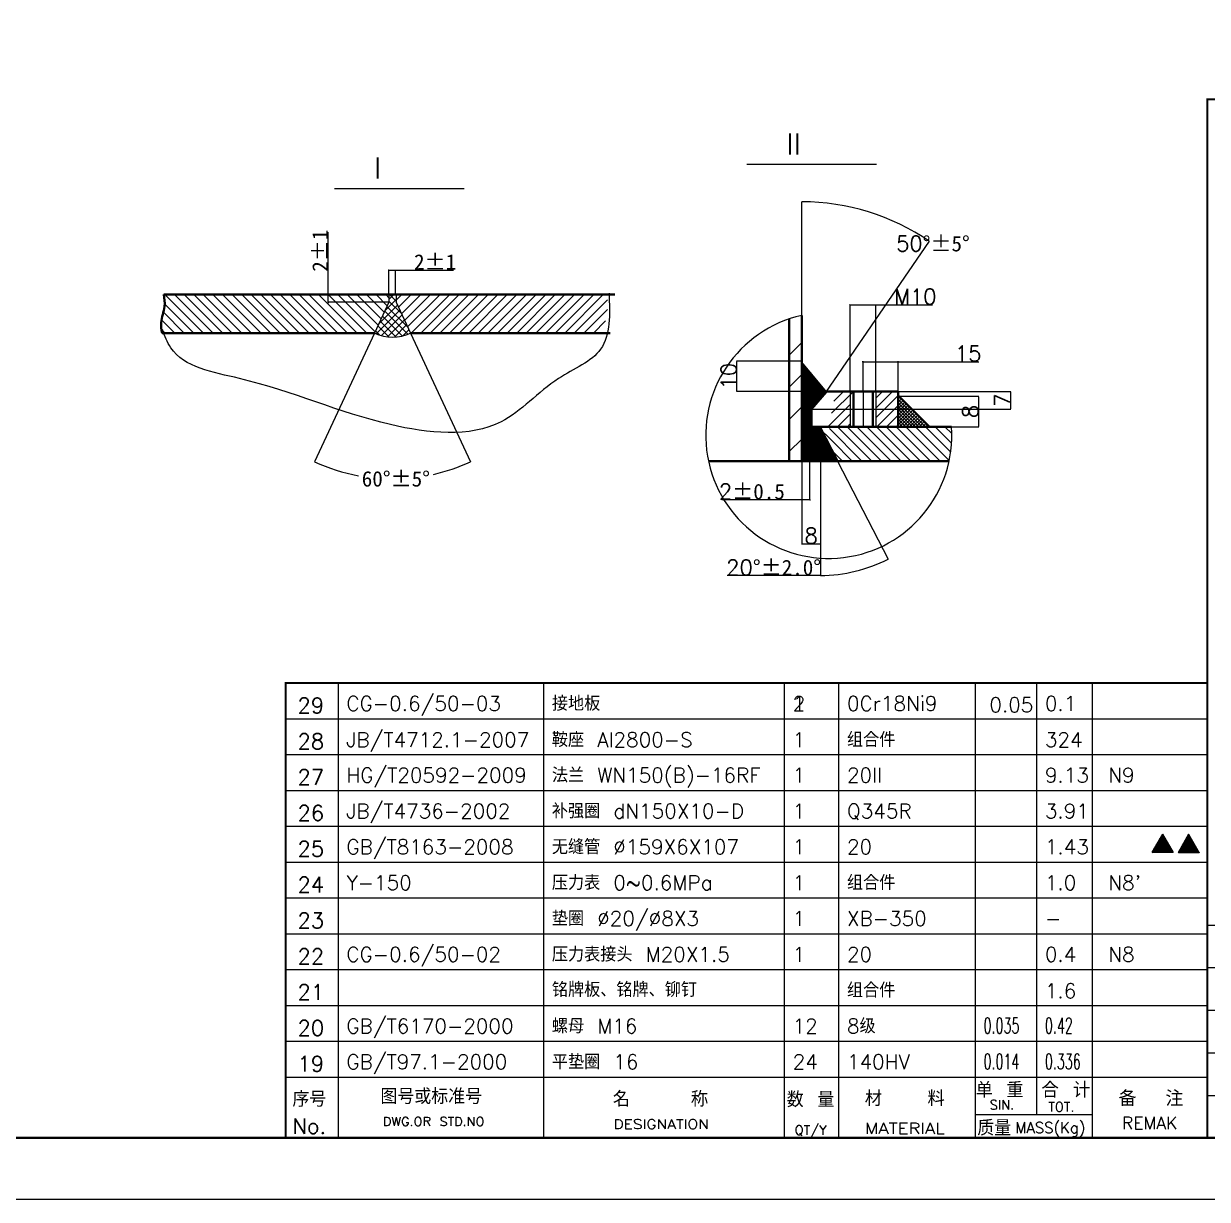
# Model space of a CAD drawing. Extents: x -11028 to 1475, y 2438 to 11279.
# Drawn here: x -4811 to -1370, y 2438 to 5856 of the extents above; entities that cross this region are included whole.
import ezdxf
from ezdxf.enums import TextEntityAlignment as Align

# ---------------------------------------------------------------- set-up
doc = ezdxf.new("R2010")
doc.units = 0
doc.linetypes.add('ACAD_ISO04W100', pattern=[30.5, 24, -3, 0.5, -3])
doc.layers.get('DEFPOINTS').update_dxf_attribs({"linetype": 'CONTINUOUS', "lineweight": 13})
for name, color, linetype, lineweight in [('1粗实线', 3, 'CONTINUOUS', 40), ('2细实线', 7, 'CONTINUOUS', 25), ('3中心线', 30, 'ACAD_ISO04W100', 20)]:
    doc.layers.add(name, color=color, linetype=linetype, lineweight=lineweight)
doc.styles.add('ST0.6', font='txt.shx', dxfattribs={"width": 0.6, "height": 45, "bigfont": 'intecad.shx'})
doc.styles.add('ST3', font='txt.shx', dxfattribs={"height": 45, "bigfont": 'intecad.shx'})
doc.dimstyles.get("Standard").update_dxf_attribs({"dimtxt": 0.18, "dimasz": 0.18, "dimexe": 0.18, "dimexo": 0.0625, "dimgap": 0.09, "dimtad": 0, "dimtih": 1, "dimtoh": 1, "dimdec": 4, "dimzin": 0, "dimdsep": 46, "dimtxsty": 'Standard', "dimcen": 0.09, "dimadec": 0, "dimazin": 0, "dimtfac": 1, "dimtdec": 4, "dimtofl": 0, "dimtmove": 0, "dimatfit": 3, "dimfxl": 0, "dimtolj": 1, "dimtzin": 0, "dimarcsym": 0})
doc.dimstyles.new('STANDARD$0', dxfattribs={"dimscale": 5, "dimtxt": 2.5, "dimasz": 2.5, "dimexe": 1.25, "dimexo": 0.625, "dimtad": 1, "dimdec": 4, "dimrnd": 1, "dimdsep": 46, "dimlunit": 6, "dimtxsty": 'Standard', "dimcen": -2.5, "dimadec": 0, "dimazin": 0, "dimtfac": 1, "dimtdec": 4, "dimtmove": 0, "dimatfit": 1, "dimfxl": 0, "dimtolj": 1, "dimtzin": 0, "dimarcsym": 0})
pattern_1 = [(135, (-251816.762, 76126.2789), (-1.002499983, -1.002499983), []), (225, (-251816.762, 76126.2789), (1.002499983, -1.002499983), [])]

# ---------------------------------------------------------------- blocks, each defined once
blk = doc.blocks.new('*D4')
at = {"layer": '2细实线', "color": 7, "linetype": 'ByBlock', "lineweight": -2}
for p, q in [((-3925.7, 5070.2), (-3925.7, 5249.9)), ((-3904.7, 5068.9), (-3927, 5068.9)), ((-3925.7, 5046.3), (-3925.7, 5068.9)), ((-3749.4, 5046.3), (-3927, 5046.3)), ((-3925.7, 5045.1), (-3925.7, 5043.8))]:
    blk.add_line(p, q, dxfattribs=at)
at = {"layer": '2细实线', "color": 7, "linetype": 'ByBlock'}
for points in [[(-3925.9, 5070.2), (-3925.5, 5070.2), (-3925.7, 5068.9)], [(-3925.9, 5045.1), (-3925.5, 5045.1), (-3925.7, 5046.3)]]:
    blk.add_solid(points, dxfattribs=at)
at = {"layer": 'DEFPOINTS', "color": 0, "linetype": 'ByBlock'}
for p in [(-3925.7, 5068.9), (-3904.7, 5068.9), (-3749.4, 5046.3)]:
    blk.add_point(p, dxfattribs=at)
at = {"layer": '2细实线', "color": 7, "linetype": 'ByBlock', "insert": (-3949.5, 5196.2), "char_height": 45, "attachment_point": 5, "rotation": 90, "style": 'ST3'}
blk.add_mtext('\\A1;{\\Ftxt|c134;2%%P1}', dxfattribs=at)
blk = doc.blocks.new('*D5')
at = {"layer": '2细实线', "color": 7, "linetype": 'ByBlock', "lineweight": -2}
for p, q in [((-3791.2, 4956.6), (-3965.7, 4582.4)), ((-3686.5, 4956.6), (-3512, 4582.4))]:
    blk.add_line(p, q, dxfattribs=at)
for start, end in [(245.0267, 259.343), (282.7909, 294.9733)]:
    blk.add_arc((-3738.9, 5068.9), 536.5, start, end, dxfattribs=at)
at = {"layer": '2细实线', "color": 7, "linetype": 'ByBlock'}
for points in [[(-3965.4, 4582.5), (-3965.4, 4582.6), (-3965.6, 4582.7)], [(-3512.4, 4582.6), (-3512.3, 4582.5), (-3512.1, 4582.7)]]:
    blk.add_solid(points, dxfattribs=at)
at = {"layer": 'DEFPOINTS', "color": 0, "linetype": 'ByBlock'}
for p in [(-3749.4, 5046.3), (-3728.4, 5046.3), (-3791.2, 4956.6), (-3686.5, 4956.6), (-3816.6, 4538)]:
    blk.add_point(p, dxfattribs=at)
at = {"layer": '2细实线', "color": 7, "linetype": 'ByBlock', "insert": (-3729.1, 4532.5), "char_height": 45, "attachment_point": 5, "style": 'ST3'}
blk.add_mtext('\\A1;{\\Ftxt|c134;60%%D%%P5%%D}', dxfattribs=at)
blk = doc.blocks.new('*D6')
at = {"layer": '2细实线', "color": 7, "linetype": 'ByBlock', "lineweight": -2}
for p, q in [((-3750.6, 5139.5), (-3751.9, 5139.5)), ((-3749.4, 5068.9), (-3749.4, 5140.8)), ((-3749.4, 5139.5), (-3730.3, 5139.5)), ((-3730.3, 5068.9), (-3730.3, 5140.8)), ((-3729.1, 5139.5), (-3561.2, 5139.5))]:
    blk.add_line(p, q, dxfattribs=at)
at = {"layer": '2细实线', "color": 7, "linetype": 'ByBlock'}
for points in [[(-3750.6, 5139.7), (-3750.6, 5139.3), (-3749.4, 5139.5)], [(-3729.1, 5139.7), (-3729.1, 5139.3), (-3730.3, 5139.5)]]:
    blk.add_solid(points, dxfattribs=at)
at = {"layer": 'DEFPOINTS', "color": 0, "linetype": 'ByBlock'}
for p in [(-3730.3, 5139.5), (-3749.4, 5068.9), (-3730.3, 5068.9)]:
    blk.add_point(p, dxfattribs=at)
at = {"layer": '2细实线', "color": 7, "linetype": 'ByBlock', "insert": (-3615, 5163.3), "char_height": 45, "attachment_point": 5, "style": 'ST3'}
blk.add_mtext('\\A1;{\\Ftxt|c134;2%%P1}', dxfattribs=at)
blk = doc.blocks.new('A$C618E670A')
at = {"layer": '2细实线'}
for p, q in [((0, 3.74), (4.12, 3.74)), ((2.14, 0.04), (0, 3.74)), ((2.71, 1.04), (0.02, 3.74)), ((0.04, 3.66), (0.12, 3.74)), ((0.11, 3.55), (0.3, 3.74)), ((0.17, 3.44), (0.48, 3.74)), ((2.78, 1.16), (0.19, 3.74)), ((2.65, 0.93), (0.22, 3.37)), ((0.24, 3.33), (0.65, 3.74)), ((0.3, 3.22), (0.83, 3.74)), ((2.84, 1.27), (0.37, 3.74)), ((0.37, 3.1), (1.01, 3.74)), ((0.43, 2.99), (1.18, 3.74)), ((2.58, 0.82), (0.46, 2.95)), ((0.5, 2.88), (1.36, 3.74)), ((2.91, 1.38), (0.55, 3.74)), ((0.56, 2.77), (1.54, 3.74)), ((0.63, 2.65), (1.71, 3.74)), ((0.69, 2.54), (1.89, 3.74)), ((2.52, 0.71), (0.7, 2.53)), ((2.97, 1.49), (0.73, 3.74)), ((0.76, 2.43), (2.07, 3.74)), ((0.82, 2.32), (2.24, 3.74)), ((0.89, 2.21), (2.42, 3.74)), ((3.04, 1.61), (0.9, 3.74)), ((0.95, 2.09), (2.6, 3.74)), ((1.02, 1.98), (2.77, 3.74)), ((3.1, 1.72), (1.08, 3.74)), ((1.08, 1.87), (2.95, 3.74)), ((1.14, 1.76), (3.13, 3.74)), ((1.21, 1.65), (3.3, 3.74)), ((3.17, 1.83), (1.26, 3.74)), ((1.27, 1.53), (3.48, 3.74)), ((1.34, 1.42), (3.66, 3.74)), ((1.4, 1.31), (3.83, 3.74)), ((3.23, 1.94), (1.43, 3.74)), ((1.47, 1.2), (4.01, 3.74)), ((1.53, 1.09), (4.15, 3.7)), ((1.6, 0.97), (4.14, 3.52)), ((3.3, 2.05), (1.61, 3.74)), ((1.66, 0.86), (3.9, 3.1)), ((1.73, 0.75), (3.66, 2.68)), ((3.36, 2.17), (1.79, 3.74)), ((3.43, 2.28), (1.96, 3.74)), ((3.49, 2.39), (2.14, 3.74)), ((2.14, 0.04), (4.2, 3.61)), ((3.56, 2.5), (2.32, 3.74)), ((3.62, 2.61), (2.49, 3.74)), ((3.68, 2.73), (2.67, 3.74)), ((3.75, 2.84), (2.85, 3.74)), ((3.81, 2.95), (3.02, 3.74)), ((3.88, 3.06), (3.2, 3.74)), ((3.94, 3.17), (3.38, 3.74)), ((4.01, 3.29), (3.55, 3.74)), ((4.07, 3.4), (3.73, 3.74)), ((4.14, 3.51), (3.91, 3.74)), ((4.17, 3.65), (4.08, 3.74)), ((4.12, 3.74), (4.2, 3.61)), ((7.39, 0), (5.26, 3.7)), ((5.26, 3.7), (9.38, 3.7)), ((7.97, 1), (5.28, 3.7)), ((5.3, 3.62), (5.38, 3.7)), ((5.37, 3.51), (5.56, 3.7)), ((5.43, 3.4), (5.73, 3.7)), ((8.04, 1.11), (5.45, 3.7)), ((7.91, 0.89), (5.48, 3.32)), ((5.5, 3.29), (5.91, 3.7)), ((5.56, 3.17), (6.09, 3.7)), ((5.63, 3.06), (6.26, 3.7)), ((8.1, 1.23), (5.63, 3.7)), ((5.69, 2.95), (6.44, 3.7)), ((7.84, 0.78), (5.72, 2.9)), ((5.76, 2.84), (6.62, 3.7)), ((8.17, 1.34), (5.81, 3.7)), ((5.82, 2.72), (6.8, 3.7)), ((5.89, 2.61), (6.97, 3.7)), ((5.95, 2.5), (7.15, 3.7)), ((7.78, 0.67), (5.96, 2.49)), ((8.23, 1.45), (5.98, 3.7)), ((6.02, 2.39), (7.33, 3.7)), ((6.08, 2.28), (7.5, 3.7)), ((6.14, 2.16), (7.68, 3.7)), ((8.3, 1.56), (6.16, 3.7)), ((6.21, 2.05), (7.86, 3.7)), ((6.27, 1.94), (8.03, 3.7)), ((6.34, 1.83), (8.21, 3.7)), ((8.36, 1.67), (6.34, 3.7)), ((6.4, 1.72), (8.39, 3.7)), ((6.47, 1.6), (8.56, 3.7)), ((8.43, 1.79), (6.51, 3.7)), ((6.53, 1.49), (8.74, 3.7)), ((6.6, 1.38), (8.92, 3.7)), ((6.66, 1.27), (9.09, 3.7)), ((8.49, 1.9), (6.69, 3.7)), ((6.73, 1.16), (9.27, 3.7)), ((6.79, 1.04), (9.4, 3.66)), ((6.86, 0.93), (9.4, 3.48)), ((8.56, 2.01), (6.87, 3.7)), ((6.92, 0.82), (9.16, 3.06)), ((6.99, 0.71), (8.92, 2.64)), ((8.62, 2.12), (7.05, 3.7)), ((8.69, 2.24), (7.22, 3.7)), ((7.39, 0), (9.45, 3.57)), ((8.75, 2.35), (7.4, 3.7)), ((8.81, 2.46), (7.58, 3.7)), ((8.88, 2.57), (7.75, 3.7)), ((8.94, 2.68), (7.93, 3.7)), ((9.01, 2.8), (8.11, 3.7)), ((9.07, 2.91), (8.28, 3.7)), ((9.14, 3.02), (8.46, 3.7)), ((9.2, 3.13), (8.64, 3.7)), ((9.27, 3.24), (8.81, 3.7)), ((9.33, 3.36), (8.99, 3.7)), ((9.4, 3.47), (9.17, 3.7)), ((9.43, 3.61), (9.34, 3.7)), ((9.38, 3.7), (9.45, 3.57)), ((2.46, 0.6), (0.94, 2.11)), ((2.39, 0.48), (1.18, 1.69)), ((2.33, 0.37), (1.42, 1.27)), ((2.26, 0.26), (1.67, 0.86)), ((1.79, 0.64), (3.42, 2.26)), ((1.86, 0.53), (3.18, 1.85)), ((2.2, 0.15), (1.91, 0.44)), ((1.92, 0.41), (2.94, 1.43)), ((1.99, 0.3), (2.69, 1.01)), ((2.05, 0.19), (2.45, 0.59)), ((2.12, 0.08), (2.21, 0.17)), ((7.71, 0.55), (6.2, 2.07)), ((7.65, 0.44), (6.44, 1.65)), ((7.59, 0.33), (6.68, 1.23)), ((7.52, 0.22), (6.92, 0.81)), ((7.05, 0.6), (8.68, 2.22)), ((7.12, 0.48), (8.44, 1.8)), ((7.46, 0.11), (7.17, 0.4)), ((7.18, 0.37), (8.19, 1.39)), ((7.24, 0.26), (7.95, 0.97)), ((7.31, 0.15), (7.71, 0.55)), ((7.37, 0.03), (7.47, 0.13))]:
    blk.add_line(p, q, dxfattribs=at)
blk = doc.blocks.new('*D11')
at = {"layer": '2细实线', "color": 7, "lineweight": -2}
for p, q in [((-2549.1, 4648.7), (-2549.1, 4470.5)), ((-2526.5, 4673.8), (-2526.5, 4470.5)), ((-2550.4, 4471.7), (-2781.7, 4471.7)), ((-2526.5, 4471.7), (-2549.1, 4471.7)), ((-2525.3, 4471.7), (-2524, 4471.7))]:
    blk.add_line(p, q, dxfattribs=at)
at = {"layer": '2细实线', "color": 7}
for points in [[(-2550.4, 4472), (-2550.4, 4471.5), (-2549.1, 4471.7)], [(-2525.3, 4472), (-2525.3, 4471.5), (-2526.5, 4471.7)]]:
    blk.add_solid(points, dxfattribs=at)
at = {"layer": 'DEFPOINTS', "color": 0}
for p in [(-2549.1, 4648.7), (-2526.5, 4673.8), (-2549.1, 4471.7)]:
    blk.add_point(p, dxfattribs=at)
at = {"layer": '2细实线', "color": 7, "insert": (-2694.2, 4495.5), "char_height": 45, "attachment_point": 5, "style": 'ST3'}
blk.add_mtext('\\A1;2{\\Ftxt|c134;%%P0.5}', dxfattribs=at)
blk = doc.blocks.new('*D12')
at = {"layer": '2细实线', "color": 7, "linetype": 'ByBlock', "lineweight": -2}
for p, q in [((-2549.1, 4875.3), (-2739.1, 4875.3)), ((-2737.8, 4788.2), (-2737.8, 4874.1)), ((-2478.9, 4786.9), (-2739.1, 4786.9))]:
    blk.add_line(p, q, dxfattribs=at)
at = {"layer": '2细实线', "color": 7, "linetype": 'ByBlock'}
for points in [[(-2738, 4874.1), (-2737.6, 4874.1), (-2737.8, 4875.3)], [(-2738, 4788.2), (-2737.6, 4788.2), (-2737.8, 4786.9)]]:
    blk.add_solid(points, dxfattribs=at)
at = {"layer": 'DEFPOINTS', "color": 0, "linetype": 'ByBlock'}
for p in [(-2737.8, 4875.3), (-2549.1, 4875.3), (-2478.9, 4786.9)]:
    blk.add_point(p, dxfattribs=at)
at = {"layer": '2细实线', "color": 7, "linetype": 'ByBlock', "insert": (-2761.6, 4831.1), "char_height": 45, "attachment_point": 5, "rotation": 90, "style": 'ST3'}
blk.add_mtext('\\A1;10', dxfattribs=at)
blk = doc.blocks.new('*D13')
at = {"layer": '2细实线', "color": 7, "lineweight": -2}
for p, q in [((-2549.1, 4872.3), (-2549.1, 5338.6)), ((-2478.9, 4784), (-2178.3, 5224))]:
    blk.add_line(p, q, dxfattribs=at)
blk.add_arc((-2549.1, 4681.3), 657, 55.6803, 89.9782, dxfattribs=at)
at = {"layer": '2细实线', "color": 7}
for points in [[(-2548.9, 5338.3), (-2548.9, 5338.4), (-2549.1, 5338.3)], [(-2178.6, 5224), (-2178.7, 5223.9), (-2178.5, 5223.8)]]:
    blk.add_solid(points, dxfattribs=at)
at = {"layer": 'DEFPOINTS', "color": 0}
for p in [(-2418.7, 5325.3), (-2549.1, 4872.3), (-2478.9, 4784), (-2549.1, 4681.3)]:
    blk.add_point(p, dxfattribs=at)
at = {"layer": '2细实线', "color": 7, "insert": (-2167.9, 5216.4), "char_height": 45, "attachment_point": 5, "style": 'ST3'}
blk.add_mtext('\\A1;50{\\Ftxt|c134;%%D%%P5%%D}', dxfattribs=at)
blk = doc.blocks.new('*D14')
at = {"layer": '2细实线', "color": 7, "lineweight": -2}
for p, q in [((-2269.1, 4773), (-2034.2, 4773)), ((-2035.4, 4771.7), (-2035.4, 4685.5)), ((-2183.2, 4684.2), (-2034.2, 4684.2))]:
    blk.add_line(p, q, dxfattribs=at)
at = {"layer": '2细实线', "color": 7}
for points in [[(-2035.6, 4771.7), (-2035.2, 4771.7), (-2035.4, 4773)], [(-2035.6, 4685.5), (-2035.2, 4685.5), (-2035.4, 4684.2)]]:
    blk.add_solid(points, dxfattribs=at)
at = {"layer": 'DEFPOINTS', "color": 0}
for p in [(-2269.1, 4773), (-2183.2, 4684.2), (-2035.4, 4684.2)]:
    blk.add_point(p, dxfattribs=at)
at = {"layer": '2细实线', "color": 7, "insert": (-2059.2, 4728.6), "char_height": 45, "attachment_point": 5, "rotation": 90, "style": 'ST3'}
blk.add_mtext('\\A1;8', dxfattribs=at)
blk = doc.blocks.new('*D15')
at = {"layer": '2细实线', "color": 7, "linetype": 'ByBlock', "lineweight": -2}
for p, q in [((-2372.1, 4873.4), (-2373.4, 4873.4)), ((-2370.9, 4786.6), (-2370.9, 4874.6)), ((-2370.9, 4873.4), (-2269.1, 4873.4)), ((-2269.1, 4786.6), (-2269.1, 4874.6)), ((-2267.8, 4873.4), (-2034.2, 4873.4))]:
    blk.add_line(p, q, dxfattribs=at)
at = {"layer": '2细实线', "color": 7, "linetype": 'ByBlock'}
for points in [[(-2372.1, 4873.6), (-2372.1, 4873.2), (-2370.9, 4873.4)], [(-2267.8, 4873.6), (-2267.8, 4873.2), (-2269.1, 4873.4)]]:
    blk.add_solid(points, dxfattribs=at)
at = {"layer": 'DEFPOINTS', "color": 0, "linetype": 'ByBlock'}
for p in [(-2269.1, 4873.4), (-2370.9, 4786.6), (-2269.1, 4786.6)]:
    blk.add_point(p, dxfattribs=at)
at = {"layer": '2细实线', "color": 7, "linetype": 'ByBlock', "insert": (-2065.5, 4897.1), "char_height": 45, "attachment_point": 5, "style": 'ST3'}
blk.add_mtext('\\A1;15', dxfattribs=at)
blk = doc.blocks.new('*D16')
at = {"layer": '2细实线', "color": 7, "linetype": 'ByBlock', "lineweight": -2}
for p, q in [((-2409.4, 5039), (-2410.7, 5039)), ((-2408.2, 4786.7), (-2408.2, 5040.2)), ((-2408.2, 5039), (-2333.6, 5039)), ((-2333.6, 4786.5), (-2333.6, 5040.2)), ((-2332.4, 5039), (-2169.1, 5039))]:
    blk.add_line(p, q, dxfattribs=at)
at = {"layer": '2细实线', "color": 7, "linetype": 'ByBlock'}
for points in [[(-2409.4, 5039.2), (-2409.4, 5038.8), (-2408.2, 5039)], [(-2332.4, 5039.2), (-2332.4, 5038.8), (-2333.6, 5039)]]:
    blk.add_solid(points, dxfattribs=at)
at = {"layer": 'DEFPOINTS', "color": 0, "linetype": 'ByBlock'}
for p in [(-2333.6, 5039), (-2408.2, 4786.7), (-2333.6, 4786.5)]:
    blk.add_point(p, dxfattribs=at)
at = {"layer": '2细实线', "color": 7, "linetype": 'ByBlock', "insert": (-2219.1, 5062.7), "char_height": 45, "attachment_point": 5, "style": 'ST3'}
blk.add_mtext('\\A1;M10', dxfattribs=at)
blk = doc.blocks.new('*D17')
at = {"layer": '2细实线', "color": 7, "linetype": 'ByBlock', "lineweight": -2}
for p, q in [((-2480.9, 4786.9), (-1941.7, 4786.9)), ((-1942.9, 4785.7), (-1942.9, 4736.8)), ((-2520.7, 4735.6), (-1941.7, 4735.6))]:
    blk.add_line(p, q, dxfattribs=at)
at = {"layer": '2细实线', "color": 7, "linetype": 'ByBlock'}
for points in [[(-1943.1, 4785.7), (-1942.7, 4785.7), (-1942.9, 4786.9)], [(-1943.1, 4736.8), (-1942.7, 4736.8), (-1942.9, 4735.6)]]:
    blk.add_solid(points, dxfattribs=at)
at = {"layer": 'DEFPOINTS', "color": 0, "linetype": 'ByBlock'}
for p in [(-2480.9, 4786.9), (-2520.7, 4735.6), (-1942.9, 4735.6)]:
    blk.add_point(p, dxfattribs=at)
at = {"layer": '2细实线', "color": 7, "linetype": 'ByBlock', "insert": (-1966.7, 4761.3), "char_height": 45, "attachment_point": 5, "rotation": 90, "style": 'ST3'}
blk.add_mtext('\\A1;7', dxfattribs=at)
blk = doc.blocks.new('*D18')
at = {"layer": '2细实线', "color": 7, "linetype": 'ByBlock', "lineweight": -2}
for p, q in [((-2549.1, 4681.3), (-2549.1, 4342.4)), ((-2495, 4681.3), (-2495, 4342.4)), ((-2547.9, 4343.6), (-2496.3, 4343.6))]:
    blk.add_line(p, q, dxfattribs=at)
at = {"layer": '2细实线', "color": 7, "linetype": 'ByBlock'}
for points in [[(-2547.9, 4343.8), (-2547.9, 4343.4), (-2549.1, 4343.6)], [(-2496.3, 4343.8), (-2496.3, 4343.4), (-2495, 4343.6)]]:
    blk.add_solid(points, dxfattribs=at)
at = {"layer": 'DEFPOINTS', "color": 0, "linetype": 'ByBlock'}
for p in [(-2549.1, 4681.3), (-2495, 4681.3), (-2495, 4343.6)]:
    blk.add_point(p, dxfattribs=at)
at = {"layer": '2细实线', "color": 7, "linetype": 'ByBlock', "insert": (-2522.1, 4367.4), "char_height": 45, "attachment_point": 5, "style": 'ST3'}
blk.add_mtext('\\A1;8', dxfattribs=at)
blk = doc.blocks.new('*D19')
at = {"layer": '2细实线', "color": 7, "linetype": 'ByBlock', "lineweight": -2}
for p, q in [((-2495, 4584.7), (-2495, 4251.6)), ((-2445.2, 4584.7), (-2298.1, 4299.4)), ((-2495.3, 4251.9), (-2766, 4251.9))]:
    blk.add_line(p, q, dxfattribs=at)
for start, end in [(270.0334, 297.2477), (269.9666, 270)]:
    blk.add_arc((-2495, 4681.3), 429.4, start, end, dxfattribs=at)
at = {"layer": '2细实线', "color": 7, "linetype": 'ByBlock'}
for points in [[(-2298.5, 4299.6), (-2298.4, 4299.5), (-2298.2, 4299.7)], [(-2494.8, 4251.8), (-2494.8, 4251.9), (-2495, 4251.9)]]:
    blk.add_solid(points, dxfattribs=at)
at = {"layer": 'DEFPOINTS', "color": 0, "linetype": 'ByBlock'}
for p in [(-2495, 4681.3), (-2495, 4584.7), (-2445.2, 4584.7), (-2361, 4273.3)]:
    blk.add_point(p, dxfattribs=at)
at = {"layer": '2细实线', "color": 7, "linetype": 'ByBlock', "insert": (-2630.8, 4274.6), "char_height": 45, "attachment_point": 5, "style": 'ST3'}
blk.add_mtext('\\A1;20{\\Ftxt|c134;%%D%%P2.0%%D}', dxfattribs=at)

msp = doc.modelspace()

# ---------------------------------------------------------------- hatches: boundary and pattern name
at = {"layer": '2细实线', "linetype": 'ByBlock'}
h = msp.add_hatch(dxfattribs=at)
h.set_pattern_fill('ANSI31', scale=157.858508, angle=450, style=0)
h.set_pattern_definition([(135, (-4977.264, 10026.766), (-13.95285, -13.95285), [])])
edge = h.paths.add_edge_path()
edge.add_spline(control_points=[(-4404.06042, 5068.90171), (-4401.237, 5057.55158), (-4399.22152, 5031.2164), (-4413.57393, 4991.95204), (-4411.26708, 4966.74751), (-4408.79306, 4956.64677)], knot_values=[29.6575367117, 29.6575367117, 29.6575367117, 29.6575367117, 40.3496346065, 53.7935000037, 63.0697104513, 63.0697104513, 63.0697104513, 63.0697104513], degree=3, periodic=0)
edge.add_line((-4408.79306, 4956.64677), (-3791.21963, 4956.64677))
edge.add_line((-3791.21963, 4956.64677), (-3749.39819, 5046.33313))
edge.add_line((-3749.39819, 5046.33313), (-3749.39819, 5068.90171))
edge.add_line((-3749.39819, 5068.90171), (-4404.06042, 5068.90171))
h = msp.add_hatch(dxfattribs=at)
h.set_pattern_fill('ANSI37', color=256, scale=118.393881, angle=360, style=0)
h.set_pattern_definition([(45, (15429.844, 154602.326), (-10.4646395, 10.4646395), []), (135, (15429.844, 154602.326), (-10.4646395, -10.4646395), [])])
h.paths.add_polyline_path([(-3791.21963, 4956.64677, 0.2216946626), (-3686.52895, 4956.64677), (-3728.35039, 5046.33313), (-3728.35039, 5068.90171), (-3749.39819, 5068.90171), (-3749.39819, 5046.33313)])
h = msp.add_hatch(dxfattribs=at)
h.set_pattern_fill('ANSI31', scale=157.858508, angle=360, style=0)
h.set_pattern_definition([(45, (-4977.264, 10026.766), (-13.95285, 13.95285), [])])
edge = h.paths.add_edge_path()
edge.add_line((-3728.35039, 5068.90171), (-3728.35039, 5046.33313))
edge.add_line((-3728.35039, 5046.33313), (-3686.52895, 4956.64677))
edge.add_line((-3686.52895, 4956.64677), (-3132.34343, 4956.64677))
edge.add_spline(control_points=[(-3132.34343, 4956.64677), (-3126.89981, 4968.31807), (-3113.44884, 5004.48907), (-3112.04065, 5042.60942), (-3115.10761, 5068.90171)], knot_values=[48.5736677573, 48.5736677573, 48.5736677573, 48.5736677573, 60.2211289966, 84.1572028045, 84.1572028045, 84.1572028045, 84.1572028045], degree=3, periodic=0)
edge.add_line((-3115.10761, 5068.90171), (-3728.35039, 5068.90171))
h = msp.add_hatch(dxfattribs=at)
h.set_pattern_fill('ANSI37', color=256, scale=0.446535, angle=90, style=0)
h.set_pattern_definition(pattern_1)
h.paths.add_polyline_path([(-2477.68889, 4785.42973), (-2548.42786, 4871.51531), (-2547.57831, 4701.01532), (-2526.52679, 4679.9638), (-2526.52679, 4684.24295), (-2520.65568, 4684.24295), (-2520.65568, 4735.59626)])
h = msp.add_hatch(dxfattribs=at)
h.set_pattern_fill('ANSI37', color=256, scale=0.446535, angle=90, style=0)
h.set_pattern_definition(pattern_1)
h.paths.add_polyline_path([(-2549.10848, 4702.54549), (-2549.10848, 4684.24295), (-2530.80594, 4684.24295)])
h = msp.add_hatch(dxfattribs=at)
h.set_pattern_fill('ANSI37', color=256, scale=0.446535, angle=90, style=0)
h.set_pattern_definition(pattern_1)
h.paths.add_polyline_path([(-2530.80594, 4684.24295), (-2549.10848, 4684.24295), (-2549.10848, 4584.67744), (-2445.22328, 4584.67744), (-2460.1139, 4613.55091)])
h.paths.add_polyline_path([(-2460.1139, 4613.55091), (-2490.37612, 4672.23045), (-2502.38862, 4684.24295), (-2530.80594, 4684.24295)], flags=17)

# ---------------------------------------------------------------- linework, layer by layer
at = {"layer": '1粗实线', "color": 3, "linetype": 'ByBlock'}
for p, q in [((-3092.84259, 5068.90171), (-4404.06042, 5068.90171)), ((-3791.21963, 4956.64677), (-4408.79306, 4956.64677)), ((-3106.12465, 4956.64677), (-3686.52895, 4956.64677))]:
    msp.add_line(p, q, dxfattribs=at)
at = {"layer": '1粗实线', "linetype": 'ByBlock'}
for p, q in [((-2585.56718, 4997.87054), (-2585.56718, 4584.67744)), ((-2549.10848, 5008.11279), (-2549.10848, 4584.67744)), ((-2477.68889, 4785.42973), (-2520.65568, 4735.59626)), ((-2399.23116, 4786.72259), (-2399.23116, 4684.24295)), ((-2342.55791, 4786.72259), (-2342.55791, 4684.24295)), ((-2269.05082, 4774.81632), (-2177.90336, 4684.24295)), ((-2520.65568, 4684.24295), (-2520.65568, 4735.59626)), ((-2496.57121, 4684.24295), (-2445.22328, 4584.67744)), ((-2820.57469, 4584.67744), (-2549.10848, 4584.67744)), ((-11027.77137, 2616.51446), (1308.87889, 2616.51446))]:
    msp.add_line(p, q, dxfattribs=at)
at = {"layer": '1粗实线'}
for p, q in [((-2478.93779, 4786.94958), (-2269.05082, 4786.35187)), ((-2269.05082, 4786.35187), (-2269.05082, 4684.24295)), ((-2549.10848, 4684.24295), (-2113.94909, 4684.24295)), ((-2549.10848, 4584.67744), (-2120.90191, 4584.67744))]:
    msp.add_line(p, q, dxfattribs=at)
at = {"layer": '1粗实线', "linetype": 'ByBlock', "const_width": 5.20957}
for points in [[(1308.87889, 5636.16053), (-1370.32928, 5636.16053), (-1370.32928, 2616.51446)], [(-1370.32928, 3939.32786), (-4049.53745, 3939.32786), (-4049.53745, 2616.51446)]]:
    msp.add_lwpolyline(points, dxfattribs=at)
at = {"layer": '1粗实线', "color": 3, "linetype": 'ByBlock'}
msp.add_open_spline([(-4408.79306, 4956.64677), (-4411.26708, 4966.74751), (-4413.57393, 4991.95204), (-4399.22152, 5031.2164), (-4401.237, 5057.55158), (-4404.06042, 5068.90171)], degree=3, knots=[29.6575367117, 29.6575367117, 29.6575367117, 29.6575367117, 38.9337471593, 52.3776125565, 63.0697104513, 63.0697104513, 63.0697104513, 63.0697104513], dxfattribs=at)
at = {"layer": '2细实线', "color": 7, "linetype": 'ByBlock'}
for p, q in [((-2709.2097, 5447.36206), (-2332.32744, 5447.36206)), ((-3907.75356, 5377.15084), (-3530.8713, 5377.15084))]:
    msp.add_line(p, q, dxfattribs=at)
at = {"layer": '2细实线', "linetype": 'ByBlock'}
for p, q in [((-3749.39819, 5068.90171), (-3749.39819, 5046.33313)), ((-3728.35039, 5068.90171), (-3728.35039, 5046.33313)), ((-3749.39819, 5046.33313), (-3791.21963, 4956.64677)), ((-3728.35039, 5046.33313), (-3686.52895, 4956.64677)), ((-2585.56718, 4892.82793), (-2549.10848, 4929.28663)), ((-2477.68889, 4785.42973), (-2549.10848, 4872.34359)), ((-2585.56718, 4799.28265), (-2549.10848, 4835.74135)), ((-2408.16186, 4786.72259), (-2408.16186, 4684.24295)), ((-2333.6272, 4786.72259), (-2333.6272, 4684.24295)), ((-2585.56718, 4705.73737), (-2549.10848, 4742.19607)), ((-2585.56718, 4612.19209), (-2549.10848, 4648.65079)), ((-2043.86823, 2684.11896), (-1704.59368, 2684.11896))]:
    msp.add_line(p, q, dxfattribs=at)
at = {"layer": '2细实线'}
for p, q in [((-2462.43307, 4723.52068), (-2399.23116, 4786.72259)), ((-2455.84443, 4758.52664), (-2427.56779, 4786.80329)), ((-2333.6272, 4767.07458), (-2314.22128, 4786.4805)), ((-2333.6272, 4738.65726), (-2285.88466, 4786.39981)), ((-2473.29348, 4684.24295), (-2408.16186, 4749.37457)), ((-2333.6272, 4710.23993), (-2269.05082, 4774.81632)), ((-2180.32563, 4684.24295), (-2269.05082, 4772.96814)), ((-2264.29964, 4770.09506), (-2269.05082, 4765.34387)), ((-2259.54846, 4765.3738), (-2269.05082, 4755.87143)), ((-2189.79807, 4684.24295), (-2269.05082, 4763.4957)), ((-2254.79727, 4760.65254), (-2269.05082, 4746.39899)), ((-2250.04609, 4755.93128), (-2269.05082, 4736.92655)), ((-2199.27051, 4684.24295), (-2269.05082, 4754.02326)), ((-2245.29491, 4751.21003), (-2269.05082, 4727.45411)), ((-2444.87616, 4684.24295), (-2408.16186, 4720.95724)), ((-2331.20687, 4684.24295), (-2269.05082, 4746.39899)), ((-2302.78954, 4684.24295), (-2269.05082, 4717.98167)), ((-2240.54372, 4746.48877), (-2269.05082, 4717.98167)), ((-2208.74295, 4684.24295), (-2269.05082, 4744.55082)), ((-2235.79254, 4741.76751), (-2269.05082, 4708.50923)), ((-2231.04136, 4737.04625), (-2269.05082, 4699.03679)), ((-2218.21539, 4684.24295), (-2269.05082, 4735.07838)), ((-2226.29018, 4732.325), (-2269.05082, 4689.56435)), ((-2227.68784, 4684.24295), (-2269.05082, 4725.60594)), ((-2237.16028, 4684.24295), (-2269.05082, 4716.1335)), ((-2221.53899, 4727.60374), (-2264.89978, 4684.24295)), ((-2216.78781, 4722.88248), (-2255.42734, 4684.24295)), ((-2212.03663, 4718.16122), (-2245.9549, 4684.24295)), ((-2451.78902, 4605.22603), (-2549.10848, 4702.54549)), ((-2460.19428, 4642.04861), (-2502.38862, 4684.24295)), ((-2345.98846, 4584.67744), (-2445.55397, 4684.24295)), ((-2317.57114, 4584.67744), (-2417.13665, 4684.24295)), ((-2416.45883, 4684.24295), (-2408.16186, 4692.53992)), ((-2289.15382, 4584.67744), (-2388.71933, 4684.24295)), ((-2260.7365, 4584.67744), (-2360.30201, 4684.24295)), ((-2232.31917, 4584.67744), (-2331.88468, 4684.24295)), ((-2203.90185, 4584.67744), (-2303.46736, 4684.24295)), ((-2175.48453, 4584.67744), (-2275.05004, 4684.24295)), ((-2274.37222, 4684.24295), (-2269.05082, 4689.56435)), ((-2246.63272, 4684.24295), (-2269.05082, 4706.66106)), ((-2256.10516, 4684.24295), (-2269.05082, 4697.18862)), ((-2265.5776, 4684.24295), (-2269.05082, 4687.71618)), ((-2147.06721, 4584.67744), (-2246.63272, 4684.24295)), ((-2207.28544, 4713.43997), (-2236.48246, 4684.24295)), ((-2202.53426, 4708.71871), (-2227.01002, 4684.24295)), ((-2120.51098, 4586.53854), (-2218.21539, 4684.24295)), ((-2197.78308, 4703.99745), (-2217.53758, 4684.24295)), ((-2192.12887, 4700.17922), (-2208.06514, 4684.24295)), ((-2187.66128, 4695.17436), (-2198.5927, 4684.24295)), ((-2116.34818, 4610.79306), (-2189.79807, 4684.24295)), ((-2183.1937, 4690.16951), (-2189.12025, 4684.24295)), ((-2178.72612, 4685.16465), (-2179.64781, 4684.24295)), ((-2113.7747, 4636.6369), (-2161.38075, 4684.24295)), ((-2113.10513, 4664.38465), (-2132.96343, 4684.24295)), ((-2374.40579, 4584.67744), (-2468.59955, 4678.8712)), ((-2402.82311, 4584.67744), (-2460.19428, 4642.04861)), ((-2431.24043, 4584.67744), (-2451.78902, 4605.22603)), ((-2447.58519, 4586.80951), (-2449.71726, 4584.67744)), ((-3896.12584, 2616.51446), (-3896.12584, 3939.32786)), ((-3298.90749, 2616.51446), (-3298.90749, 3939.32786)), ((-2599.05015, 2616.51446), (-2599.05015, 3939.32786)), ((-2441.09035, 2616.51446), (-2441.09035, 3939.32786)), ((-2043.86823, 2616.51446), (-2043.86823, 3939.32786)), ((-1865.6593, 2684.11896), (-1865.6593, 3939.32786)), ((-1704.59368, 2616.51446), (-1704.59368, 3939.32786)), ((-1372.00304, 3235.31184), (-313.64881, 3235.31184)), ((-1372.00304, 3111.55236), (-313.64881, 3111.55236)), ((-1372.00304, 2987.79289), (1308.87889, 2987.79289)), ((-1372.00304, 2864.03341), (1308.87889, 2864.03341)), ((-1372.00304, 2740.27393), (1308.87889, 2740.27393))]:
    msp.add_line(p, q, dxfattribs=at)
at = {"layer": '2细实线', "color": 0, "linetype": 'ByBlock'}
for p, q in [((-4049.53745, 3835.13643), (-1370.32928, 3835.13643)), ((-4049.53745, 3730.945), (-1370.32928, 3730.945)), ((-4049.53745, 3626.75357), (-1370.32928, 3626.75357)), ((-4049.53745, 3522.56214), (-1370.32928, 3522.56214)), ((-4049.53745, 3418.37071), (-1370.32928, 3418.37071)), ((-4049.53745, 3314.17929), (-1370.32928, 3314.17929)), ((-4049.53745, 3209.98786), (-1370.32928, 3209.98786)), ((-4049.53745, 3105.79643), (-1370.32928, 3105.79643)), ((-4049.53745, 3001.605), (-1370.32928, 3001.605)), ((-4049.53745, 2897.41357), (-1370.32928, 2897.41357)), ((-4049.53745, 2793.22214), (-1370.32928, 2793.22214))]:
    msp.add_line(p, q, dxfattribs=at)
at = {"layer": '2细实线'}
msp.add_lwpolyline([(-11027.77137, 2437.9004), (-11027.77137, 11279.29619), (1475.21258, 11279.29619), (1475.21258, 2437.9004)], close=True, dxfattribs=at)
at = {"layer": '2细实线', "linetype": 'ByBlock'}
for centre, radius, start, end in [((-2470.7383, 4659.13259), 357.67173, 102.65688386, 4.02576438), ((-3738.87429, 5068.90171), 123.85962, 245, 295)]:
    msp.add_arc(centre, radius, start, end, dxfattribs=at)
at = {"layer": '2细实线', "start_tangent": (0.9979964351, 0.0632701782)}
msp.add_spline([(-3109.50014, 5072.71071), (-3133.91903, 4910.03841), (-3256.01358, 4824.63543), (-3422.87608, 4698.5644), (-3744.39166, 4690.43079), (-4183.93197, 4824.63543), (-4383.35301, 4914.10518), (-4407.77195, 4966.97369)], degree=3, dxfattribs=at)
at = {"layer": '2细实线', "linetype": 'ByBlock'}
for p in [(-3750.12357, 5068.90171), (-3728.35039, 5068.90171)]:
    msp.add_point(p, dxfattribs=at)
at = {"layer": '3中心线', "linetype": 'ByBlock'}
msp.add_line((-2370.89453, 4786.6419), (-2370.89453, 4684.24295), dxfattribs=at)

# ---------------------------------------------------------------- block references
at = {"layer": '1粗实线', "xscale": 14.51239208249899, "yscale": 14.51239208249899, "zscale": 14.5123920825, "rotation": 180}
msp.add_blockref('A$C618E670A', (-1393.57662, 3500.06291), dxfattribs=at)

# ---------------------------------------------------------------- texts
at = {"layer": '2细实线', "color": 7, "linetype": 'ByBlock', "style": 'ST3'}
for s, height, p in [('II', 61.398581, (-2594.34078, 5475.87234)), ('I', 61.39858, (-3792.88464, 5405.66112))]:
    msp.add_text(s, height=height, dxfattribs=at).set_placement(p)
at = {"layer": '2细实线', "color": 0, "linetype": 'ByBlock', "style": 'ST3'}
for s, p in [('29', (-3976.22146, 3873.82217)), ('28', (-3976.22146, 3769.63074)), ('27', (-3976.22146, 3665.43931)), ('26', (-3976.22146, 3561.24788)), ('25', (-3976.22146, 3457.05645)), ('24', (-3976.22146, 3352.86502)), ('23', (-3976.22146, 3248.67359)), ('22', (-3976.22146, 3144.48217)), ('21', (-3976.22146, 3040.29074)), ('20', (-3976.22146, 2936.09931)), ('19', (-3976.22146, 2831.90788)), ('序号', (-3980.64642, 2731.52512)), ('No.', (-3980.64642, 2651.04963))]:
    msp.add_text(s, height=44.653469, dxfattribs=at).set_placement(p, align=Align.MIDDLE)
for s, height, p in [('CG-0.6/50-03', 42.6237663, (-3872.90506, 3858.23157)), ('接地板', 42.623766, (-3275.68671, 3858.23157)), ('2', 42.62377, (-2575.82937, 3858.23157)), ('1', 42.62377, (-2575.82937, 3858.23116)), ('0Cr18Ni9', 42.623766, (-2417.86956, 3858.23157)), ('0.05', 42.623766, (-2003.92884, 3854.56477)), ('0.1', 42.623766, (-1842.43851, 3858.23157)), ('JB/T4712.1-2007', 42.6237663, (-3872.90506, 3753.03491)), ('鞍座 AI2800-S', 42.6237663, (-3275.68671, 3753.03491)), ('1', 42.62377, (-2575.82937, 3753.03491)), ('组合件', 42.623766, (-2417.86956, 3753.03491)), ('324', 42.623766, (-1842.43851, 3753.03491)), ('HG/T20592-2009', 42.6237663, (-3872.90506, 3649.84861)), ('法兰 WN150(B)-16RF', 42.6237663, (-3275.68671, 3649.84861)), ('1', 42.62377, (-2575.82937, 3649.84861)), ('20II', 42.623766, (-2417.86956, 3649.84861)), ('9.13', 42.623766, (-1842.43851, 3649.84861)), ('N9', 42.623766, (-1658.27305, 3649.84861)), ('JB/T4736-2002', 42.6237663, (-3872.90506, 3545.65687)), ('补强圈 dN150X10-D', 42.6237663, (-3275.68671, 3545.65687)), ('1', 42.62377, (-2575.82937, 3545.65687)), ('Q345R', 42.623766, (-2417.86956, 3545.65687)), ('3.91', 42.623766, (-1842.43851, 3545.65687)), ('GB/T8163-2008', 42.6237663, (-3872.90506, 3441.46565)), ('无缝管 %%C159X6X107', 42.6237663, (-3275.68671, 3441.46565)), ('1', 42.62377, (-2575.82937, 3441.46565)), ('20', 42.623766, (-2417.86956, 3441.46565)), ('1.43', 42.623766, (-1842.43851, 3441.46565)), ('Y-150', 42.623766, (-3872.90506, 3337.27464)), ('压力表 0~0.6MPa', 42.6237663, (-3275.68671, 3337.27464)), ('1', 42.62377, (-2575.82937, 3337.27464)), ('组合件', 42.623766, (-2417.86956, 3337.27464)), ('1.0', 42.623766, (-1842.43851, 3337.27464)), ("N8'", 42.623766, (-1658.27305, 3337.27433)), ('垫圈 %%C20/%%C8X3', 42.6237663, (-3275.68671, 3233.08311)), ('1', 42.62377, (-2575.82937, 3233.08311)), ('XB-350', 42.623766, (-2417.86956, 3233.08311)), ('-', 42.62377, (-1842.43851, 3233.08311)), ('CG-0.6/50-02', 42.6237663, (-3872.90506, 3128.89157)), ('压力表接头 M20X1.5', 42.6237663, (-3275.68671, 3128.89157)), ('1', 42.62377, (-2575.82937, 3128.89157)), ('1', 42.62377, (-2575.82937, 3128.89116)), ('20', 42.623766, (-2417.86956, 3128.89157)), ('0.4', 42.623766, (-1842.43851, 3128.89157)), ('N8', 42.623766, (-1658.27305, 3128.89147)), ('铭牌板、铭牌、铆钉', 42.623766, (-3275.68671, 3026.22034)), ('组合件', 42.623766, (-2417.86956, 3024.69973)), ('1.6', 42.623766, (-1842.43851, 3022.55352)), ('GB/T6170-2000', 42.6237663, (-3872.90507, 2920.50788)), ('螺母 M16', 42.623766, (-3275.68671, 2920.50788)), ('12', 42.623766, (-2575.82937, 2920.50788)), ('8级', 42.623766, (-2417.86957, 2920.50788)), ('GB/T97.1-2000', 42.6237663, (-3872.90507, 2816.31645)), ('平垫圈 16', 42.623766, (-3275.68671, 2816.31645)), ('24', 42.623766, (-2575.82937, 2816.31645)), ('140HV', 42.623766, (-2417.86957, 2816.31645)), ('单 重', 44.6562, (-2042.99975, 2733.34265)), ('SIN.', 27.703384, (-2002.88336, 2698.96329)), ('TOT.', 27.703384, (-1832.53147, 2692.95078)), ('质量 ', 44.6562, (-2038.98815, 2623.11268)), ('MASS(Kg)', 31.687859, (-1928.6812, 2630.28086)), ('REMAK', 36.534657, (-1618.7291, 2641.48098))]:
    msp.add_text(s, height=height, dxfattribs=at).set_placement(p)
at = {"layer": '2细实线', "color": 0, "linetype": 'ByBlock', "style": 'ST0.6', "width": 0.6}
for s, p in [('0.035', (-2020.64745, 2920.50788)), ('0.42', (-1842.43852, 2920.50788)), ('0.014', (-2020.64745, 2816.31645)), ('0.336', (-1842.43852, 2816.31645))]:
    msp.add_text(s, height=45, dxfattribs=at).set_placement(p)
at = {"layer": '2细实线', "color": 0, "linetype": 'ByBlock', "style": 'ST3'}
for s, height, p, p2 in [('图号或标准号', 44.6562, (-3774.029, 2714.7737), (-3478.38842, 2714.7737)), ('名    称', 44.6562, (-3098.48652, 2707.14702), (-2821.45268, 2707.14702)), ('材   料', 44.6562, (-2365.9499, 2708.75218), (-2133.57226, 2708.75218)), ('合 计', 44.6562, (-1852.58975, 2733.34266), (-1710.35148, 2733.34266)), ('备  注', 44.6562, (-1628.51526, 2708.91887), (-1439.96686, 2708.91887)), ('DWG.OR STD.NO', 25.3406217, (-3767.09605, 2651.6164), (-3471.45546, 2651.6164)), ('DESIGNATION', 27.7033836, (-3096.48069, 2642.70499), (-2819.44686, 2642.70499)), ('MATERIAL', 31.687859, (-2365.9499, 2628.27669), (-2133.57226, 2628.27669))]:
    msp.add_text(s, height=height, dxfattribs=at).set_placement(p, p2, align=Align.ALIGNED)
for s, height, p in [('数 量', 44.6562, (-2523.63319, 2705.74135)), ('QT/Y', 27.703384, (-2523.63319, 2625.26586))]:
    msp.add_text(s, height=height, dxfattribs=at).set_placement(p, align=Align.CENTER)

# ---------------------------------------------------------------- dimensions: what is measured, and where the dimension line sits
at = {"layer": '2细实线'}
dim = msp.add_angular_dim_3p(base=(-2418.70802, 5325.25297), center=(-2549.10848, 4681.27461), p1=(-2478.93779, 4783.98123), p2=(-2549.10848, 4872.34359), text='50{\\Ftxt|c134;%%D%%P5%%D}', dimstyle='Standard', override={"dimtxt": 0.5, "dimasz": 0.25, "dimexe": 0.25, "dimexo": 0, "dimgap": 0.25, "dimtad": 1, "dimrnd": 0.0005, "dimzin": 8, "dimlunit": 6, "dimtxsty": 'ST3', "dimcen": 2.5, "dimclrd": 7, "dimclre": 7, "dimclrt": 7, "dimtofl": 1}, dxfattribs=at)
dim.commit()
dim.dimension.update_dxf_attribs({"geometry": '*D13', "text_midpoint": (-2167.90708, 5216.43618), "dimtype": 165})
at = {"layer": '2细实线', "linetype": 'ByBlock'}
dim = msp.add_linear_dim(base=(-3925.72614, 5068.90171), p1=(-3749.39819, 5046.33313), p2=(-3904.74875, 5068.90171), angle=270, text='{\\Ftxt|c134;2%%P1}', dimstyle='STANDARD$0', override={"dimtxt": 0.5, "dimasz": 0.25, "dimexe": 0.25, "dimexo": 0, "dimgap": 0.25, "dimrnd": 0.0005, "dimtxsty": 'ST3', "dimcen": 2.5, "dimclrd": 7, "dimclre": 7, "dimclrt": 7}, dxfattribs=at)
dim.commit()
dim.dimension.update_dxf_attribs({"geometry": '*D4', "text_midpoint": (-3925.72614, 5196.1528), "dimtype": 160})
for base, p1, p2, text, picture, middle in [((-3730.34861, 5139.53946), (-3749.39819, 5068.90171), (-3730.34861, 5068.90171), '{\\Ftxt|c134;2%%P1}', '*D6', (-3614.9937, 5139.53946)), ((-2333.6272, 5038.99209), (-2408.16186, 4786.72259), (-2333.6272, 4786.53577), 'M10', '*D16', (-2219.12808, 5038.99209)), ((-2269.05082, 4873.37764), (-2370.89453, 4786.6419), (-2269.05082, 4786.6419), '15', '*D15', (-2065.46506, 4873.37764))]:
    dim = msp.add_linear_dim(base=base, p1=p1, p2=p2, text=text, dimstyle='STANDARD$0', override={"dimtxt": 0.5, "dimasz": 0.25, "dimexe": 0.25, "dimexo": 0, "dimgap": 0.25, "dimrnd": 0.0005, "dimtxsty": 'ST3', "dimcen": 2.5, "dimclrd": 7, "dimclre": 7, "dimclrt": 7}, dxfattribs=at)
    dim.commit()
    dim.dimension.update_dxf_attribs({"geometry": picture, "text_midpoint": middle, "dimtype": 160})
dim = msp.add_angular_dim_2l(base=(-3816.63295, 4538.0477), line1=((-3749.39819, 5046.33313), (-3791.21963, 4956.64677)), line2=((-3728.35039, 5046.33313), (-3686.52895, 4956.64677)), text='{\\Ftxt|c134;60%%D%%P5%%D}', dimstyle='Standard', override={"dimtxt": 0.5, "dimasz": 0.25, "dimexe": 0.25, "dimexo": 0, "dimgap": 0.25, "dimtad": 1, "dimrnd": 0.0005, "dimzin": 8, "dimlunit": 6, "dimtxsty": 'ST3', "dimcen": 2.5, "dimclrd": 7, "dimclre": 7, "dimclrt": 7, "dimtofl": 1}, dxfattribs=at)
dim.commit()
dim.dimension.update_dxf_attribs({"geometry": '*D5', "text_midpoint": (-3729.09228, 4532.47212), "dimtype": 162})
for base, p1, p2, text, picture, middle in [((-2737.81255, 4875.31194), (-2478.93779, 4786.94958), (-2549.10848, 4875.31194), '10', '*D12', (-2761.56255, 4831.13076)), ((-1942.93148, 4735.59626), (-2480.9472, 4786.94958), (-2520.65568, 4735.59626), '7', '*D17', (-1966.68148, 4761.27292))]:
    dim = msp.add_linear_dim(base=base, p1=p1, p2=p2, angle=90, text=text, dimstyle='STANDARD$0', override={"dimtxt": 0.5, "dimasz": 0.25, "dimexe": 0.25, "dimexo": 0, "dimgap": 0.25, "dimrnd": 0.0005, "dimtxsty": 'ST3', "dimcen": 2.5, "dimclrd": 7, "dimclre": 7, "dimclrt": 7}, dxfattribs=at)
    dim.commit()
    dim.dimension.update_dxf_attribs({"geometry": picture, "text_midpoint": middle})
at = {"layer": '2细实线', "color": 7}
dim = msp.add_linear_dim(base=(-2035.43847, 4684.24295), p1=(-2269.05082, 4772.96814), p2=(-2183.1937, 4684.24295), angle=90, text='8', dimstyle='STANDARD$0', override={"dimtxt": 0.5, "dimasz": 0.25, "dimexe": 0.25, "dimexo": 0, "dimgap": 0.25, "dimrnd": 0.0005, "dimtxsty": 'ST3', "dimcen": 2.5, "dimclrd": 7, "dimclre": 7, "dimclrt": 7}, dxfattribs=at)
dim.commit()
dim.dimension.update_dxf_attribs({"geometry": '*D14', "text_midpoint": (-2059.18847, 4728.60555)})
at = {"layer": '2细实线', "linetype": 'ByBlock'}
dim = msp.add_angular_dim_3p(base=(-2361.0183, 4273.34128), center=(-2495.04037, 4681.27461), p1=(-2495.04037, 4584.67744), p2=(-2445.22328, 4584.67744), text='20{\\Ftxt|c134;%%D%%P2.0%%D}', dimstyle='Standard', override={"dimtxt": 0.5, "dimasz": 0.25, "dimexe": 0.25, "dimexo": 0, "dimgap": 0.25, "dimtad": 1, "dimrnd": 0.0005, "dimzin": 8, "dimlunit": 6, "dimtxsty": 'ST3', "dimcen": 2.5, "dimclrd": 7, "dimclre": 7, "dimclrt": 7, "dimtofl": 1}, dxfattribs=at)
dim.commit()
dim.dimension.update_dxf_attribs({"geometry": '*D19', "text_midpoint": (-2630.79037, 4274.63963)})
dim = msp.add_linear_dim(base=(-2495.04037, 4343.60945), p1=(-2549.10848, 4681.27461), p2=(-2495.04037, 4681.27461), text='8', dimstyle='STANDARD$0', override={"dimtxt": 0.5, "dimasz": 0.25, "dimexe": 0.25, "dimexo": 0, "dimgap": 0.25, "dimrnd": 0.0005, "dimtxsty": 'ST3', "dimcen": 2.5, "dimclrd": 7, "dimclre": 7, "dimclrt": 7}, dxfattribs=at)
dim.commit()
dim.dimension.update_dxf_attribs({"geometry": '*D18', "text_midpoint": (-2522.07442, 4367.35945)})
at = {"layer": '2细实线', "color": 7}
dim = msp.add_linear_dim(base=(-2549.10848, 4471.74669), p1=(-2526.52679, 4673.81313), p2=(-2549.10848, 4648.65079), text='2{\\Ftxt|c134;%%P0.5}', dimstyle='STANDARD$0', override={"dimtxt": 0.5, "dimasz": 0.25, "dimexe": 0.25, "dimexo": 0, "dimgap": 0.25, "dimrnd": 0.0005, "dimtxsty": 'ST3', "dimcen": 2.5, "dimclrd": 7, "dimclre": 7, "dimclrt": 7}, dxfattribs=at)
dim.commit()
dim.dimension.update_dxf_attribs({"geometry": '*D11', "text_midpoint": (-2694.2324, 4471.74669), "dimtype": 160})

doc.saveas('drawing.dxf')
